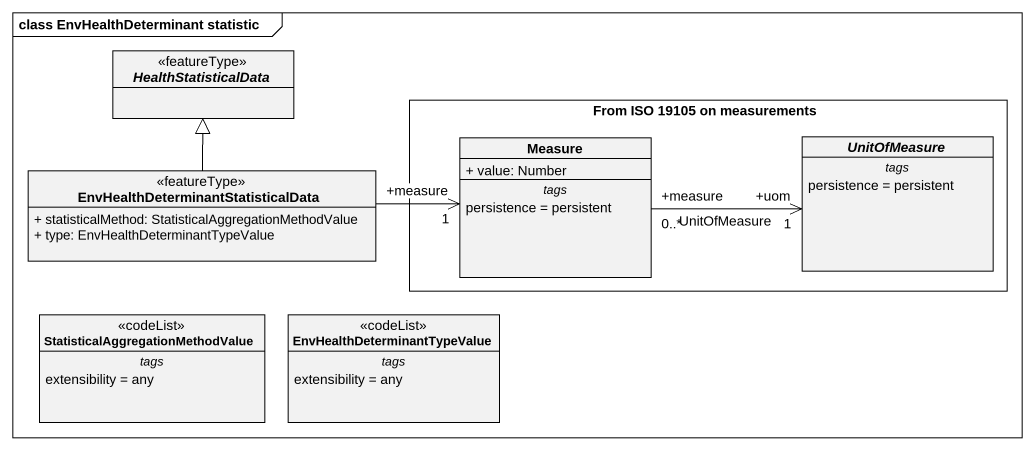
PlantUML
@startuml
mainframe class EnvHealthDeterminant statistic
hide circle
hide empty members
skinparam classAttributeIconSize 0
abstract class HealthStatisticalData <<featureType>>
rectangle "From ISO 19105 on measurements" as From_ISO_19105_on {
  class Measure {
    + value: Number
    -- tags --
    persistence = persistent
  }
  abstract class UnitOfMeasure {
    -- tags --
    persistence = persistent
  }
}
class "EnvHealthDeterminantStatisticalData" as EnvHealthDeterminantStatisti <<featureType>> {
  + statisticalMethod: StatisticalAggregationMethodValue
  + type: EnvHealthDeterminantTypeValue
}
class "StatisticalAggregationMethodValue" as StatisticalAggregationMethod <<codeList>> {
  -- tags --
  extensibility = any
}
class "EnvHealthDeterminantTypeValue" as EnvHealthDeterminantTypeValu <<codeList>> {
  -- tags --
  extensibility = any
}
EnvHealthDeterminantStatisti -up-|> HealthStatisticalData
EnvHealthDeterminantStatisti -right-> "+measure\n1" Measure
UnitOfMeasure "+uom\n1" <-left- "+measure\n0..*" Measure : UnitOfMeasure
@enduml
